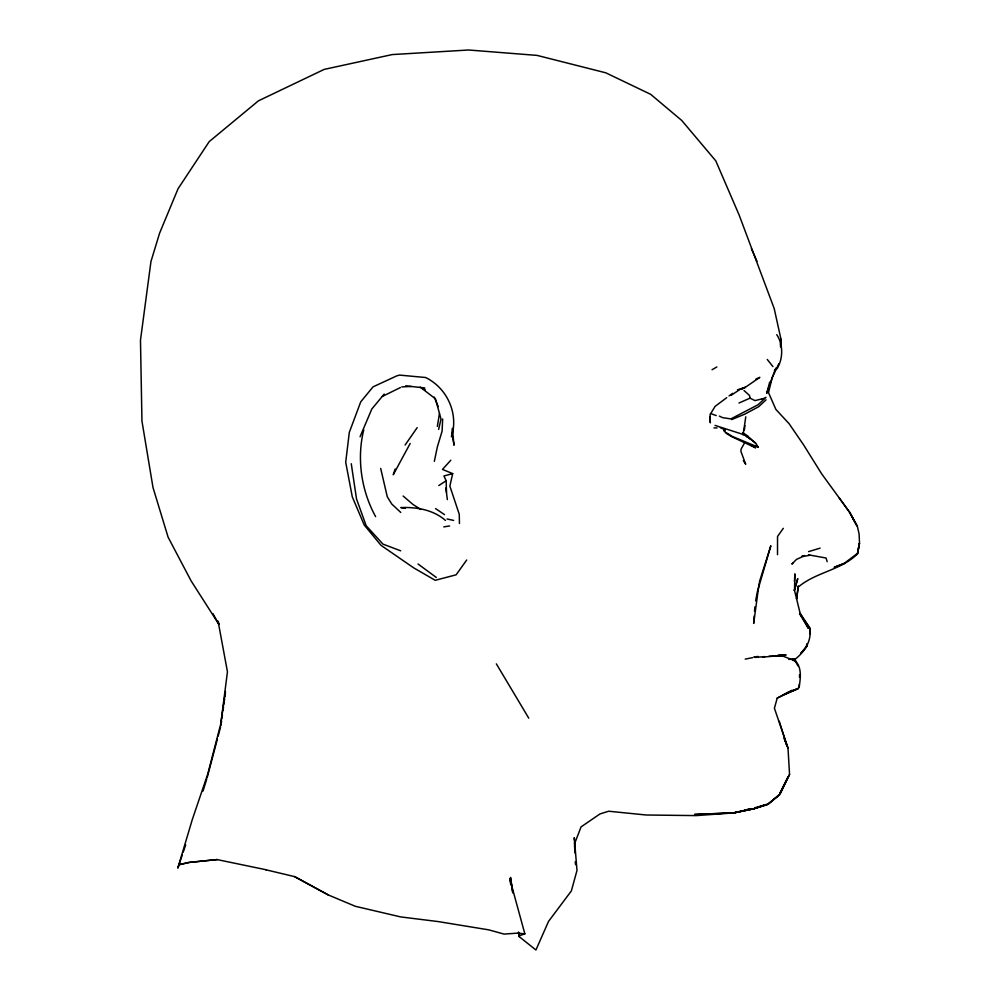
<?xml version="1.0" encoding="UTF-8"?>
<svg xmlns="http://www.w3.org/2000/svg" width="1000" height="1000" viewBox="0 0 1000 1000"><rect width="100%" height="100%" fill="white"/><g stroke="black" fill="none" stroke-linecap="round" stroke-linejoin="round"><path stroke-width="1.5" d="M777.513 554.688L777.537 536.487L783.3 528.325M782.562 695.037L798 688.888L799.2 687.125L799.287 684.35M799.488 677.387L799.575 674.6M574.35 840.225L574.288 837.663L577 870.4L571.362 890.925L548.525 921.425L535.925 950L519.113 936.562L518.7 932.738M442.65 419L442.113 431.075L437.35 446.925L434.338 461.337M794.475 581.413L794.875 573.862L794.525 590.487L800.15 613.375L808.413 628.4L799.55 613.562L809.625 627.7C812.25 640.2 804.812 651.612 795.337 659.075L788.812 659.362M780.487 346.9L780.962 339.2L774.2 308.538L739.225 215.238L715.788 160.85L681.75 120.475L650.688 94.338L605.788 72.812L537.087 55.4L468.638 50L392.225 54.575L324.175 69.4L258.425 100.838L209.225 141.6L178.075 188.7L159.625 233.1L150.963 261.488L140.475 340.213L141.95 421.037L153.012 487.575L168.113 537.2L191.137 580.938L218.912 624.388L218.088 621.213L227.45 671.8L220.775 723.875L207.688 774.287L192.338 819.425L177.9 867.875L182.275 854.925M754.225 615.913L753.688 623.425L759.137 583.225M754.538 611.4L754.862 606.888M780.962 339.2L780.475 344.875M743.088 434.963L745.775 416.825M744.4 429.837L744.95 425.588M798.138 587.175L796.587 599.038L798.3 585.988L798.138 587.175C815.562 572.137 840.775 570.425 857.487 553.925L859.525 543.35L859.087 533.913L857.325 526.225L849.538 512.087L821.725 473.938L803.562 444.825L789.087 423.688L775.863 409.387L768.5 392.612L772.175 377.713L775.812 368.15M220.925 725.625L221.575 720.975M222 717.887L222.425 714.788M223.062 710.15L223.487 707.05M223.912 703.962L224.562 699.312M224.988 696.225L225.413 693.125M220.775 723.875L225.487 691.513M806.8 643.85L806.4 646.612L800.85 653.35L807.288 645.938M437.362 426.375L439.462 413.5M857.487 553.925L859.412 543.25L857.5 553.362L844.375 563.275L834.137 567.3L845.013 563.25M755.638 600.862L757.35 591.788L770.837 545.75L759.425 581.8M799.2 687.125C800.387 678.35 802.087 668.263 795.588 661.025L783.125 656.213L768.988 656.3M450.812 460.238L442.463 469.412L452.688 473.625L449.862 486.087L459.263 514.288L459.45 523.538M438.638 429.412L441.012 419.062L435.462 398.825L420.138 387.075M207.113 777.812L217.375 739.038M218.162 736.062L220.538 727.113M769.712 382.062L766.712 393.363L772.175 377.713L778.863 363.725M791.963 690.275L777.225 698.088L774.412 708.238L788 748L789.55 774.463L779.887 794.562L767.925 804.338L753.612 808.85L733.55 812.925L696.175 815.6L646.137 815L608.675 811.225L599.963 813.95L581.05 826.912L574.45 844.075M794.338 590.487L797.763 578.587L794.35 590.337M363.75 429.9C356.575 458.7 361.325 490.675 375.613 516.638M177.9 867.875L179.062 864.7L188.85 862.438L217.037 859.562L266.1 869.762M203.025 791.012L206.663 779.275M395.125 469.038L393.25 474.762L410.188 443.462M183.25 852.05L185.688 844.85M360.075 436.712L371.825 409L384.212 394.087M779.812 793.5L787.938 776.9M777.412 368.1L774.5 370.438L777.412 368.1C783.188 358.162 783.213 344.288 776.75 334.675M779.837 793.525L789.55 774.463M744.287 443.35L741.05 449.225L740.938 451.463L745.713 464.275L743.363 460.575M711.125 412.95L715.037 406.425L726.712 397.688M405.112 445.025L417.188 427.65M466.7 560.013L456.125 574.812L435.213 580.3L413.675 567.85L381 545.312L364.237 525.037L352.287 496.863L345.7 462.238L349.312 432.362L360.712 401.9L373.025 386.863L396.737 375.9L399.525 375.1L425.662 377.525C447.25 388.188 458.812 413.625 451.5 436.8L452.35 428.325L454.012 445.25L452.5 436.225M792.975 562.788L791.888 564.113L796.462 559.4L802.975 556.487L809.875 555.262M766.075 399.837L758.625 406.75L744.638 414.212L731.637 419.6M729.05 395.95L732.663 393.325M731.175 395.275L740.475 389.15L745.337 387.325L759.837 377.35L755.875 379.1M438.8 485.55L446.175 480.75L443.938 475.975L452.688 473.625M712.038 369.75L716.862 366.95M741.575 389.237L745.337 387.325L737.475 389.825M382.362 396.425L400.425 387.537M777.225 698.088L798.012 688.45L786.413 693.062M738.988 403.013L750.05 398.15L754.95 400.6L763.15 398.625M751.513 445.375L755.588 447.837L731.963 436.8L726.15 433.325L723.962 430.588L724.975 430.163M761.612 399.4L765.975 397.388L758.037 404.775L730.85 418.913L722.513 417.625L719.362 416.112M510.763 884.75L509.775 878.75L524.85 933.875L519.15 935.812L518.663 932.8M734.312 812.825L694.613 814.463L734.312 812.825L753.725 808.75L765.837 804.712L753.612 808.85L744.775 809.987L753.725 808.75L767.925 804.338L779.137 794.887L768.125 803.962L754.613 807.837M808.575 551.625L820.1 548.138M751.612 808.625L733.55 812.925L753.725 808.75M179.062 864.7L189.325 862.438L217.387 859.562M745.2 659.112L752.7 657.638M801.912 556.075L804.538 555.575M443.775 526.888L449.613 525.962M762.613 657.15L786.137 654.938L778.125 655.075M753.838 656.925L758.238 656.475M755 657.425L764.812 656.612M792.75 659.212L795.337 659.075M401.812 386.863L411.175 386.475M713.938 427.925L717.05 427.925M524.85 933.875L517.513 933.138L504.038 934.087L488.8 929.862L438.137 921.575L400.662 916.912L355.35 906.3L328.3 894.95L294.613 876.7M405.688 385.838L424.85 387.975M808.475 554.837L826.075 558.025L827.163 561.675M405.125 508.4L400.825 507.587C416.688 506.95 433.175 509.762 445.475 520.4M447.038 518.962L453.638 520.425M265.788 869.762L294.9 876.7L328.3 894.95M715.025 425.387L747.7 435.925L742.588 432.575M710.562 413.525L716.213 415.575M723.962 430.588L724.9 430.938M400.688 550.812L382.938 544.113L366.175 525.712L356.538 499.025L351.262 463.725M792.675 659.837L795.588 661.025L792.675 659.837L795.163 660.913L798.012 665.95M793.012 659.975L795.163 660.913M720.425 427.725L724.675 429.65M755.612 443.162L747.938 436.838L755.612 443.162L758.35 447.262L732.312 436.425L726.712 432.975M748.35 437.85L750.662 439.062L747.5 436.138M756.012 445.975L758.35 447.262M421.538 387.675L425.387 389.925M420.863 509.475L412.987 504.475L403.113 496.012M435.55 508.575L444.513 514.637M418.038 564.012L436.337 577.475M744.663 435.025L747.188 437.238M744 390.513L749.45 395.4L750.225 398.25M400.763 512.438L391.775 504.038L387.275 496.763L380.688 468.425M767.262 359.45L772.925 366.587M839.05 497.688L849.575 512.337L856.963 525.862L849.538 512.087M800.15 613.375L809.625 627.7L810.238 634.138M496.35 663.863L528.763 718.175M212.887 613.55L218.912 624.388M751.425 248.688L756.975 261.262M434.25 397.137L438.225 406.587M784.25 738.3L788 748M784.3 738.763L787 745.9L779.25 721.263M512.788 892.775L510.525 877.412L512.725 892.575M518.462 932.013L519.113 936.562M445.913 487.95L447.337 499.625M709.712 417L710.325 422.825L710.1 414.275M574.538 845.537L574.963 852.837M574.513 842.138L575.037 852.588M446.175 480.75L446.475 492.362M575.638 864.538L575.475 861.612L575.638 864.538"/></g></svg>
